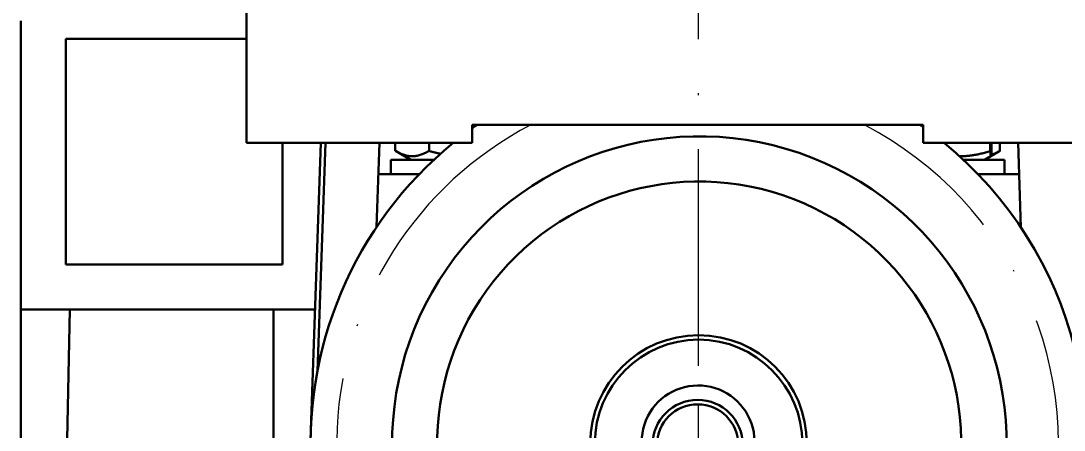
# Model space of a CAD drawing. Header units: millimetres. Extents: x 587 to 10361, y -8386 to 1488.
# Drawn here: x 3582.8 to 3640.6, y 264.1 to 286.8 of the extents above; entities that cross this region are included whole.
import ezdxf

# ---------------------------------------------------------------- set-up
doc = ezdxf.new("R2010")
doc.units = ezdxf.units.MM
doc.linetypes.add('ACAD_ISO10W100', pattern=[18, 12, -3, 0, -3])
for name, color, linetype, lineweight in [('Gruba', 7, 'Continuous', 30), ('Symetria', 210, 'ACAD_ISO10W100', 0), ('Wymiar', 3, 'Continuous', 20)]:
    doc.layers.add(name, color=color, linetype=linetype, lineweight=lineweight)
doc.dimstyles.get("Standard").update_dxf_attribs({"dimtxt": 2, "dimasz": 1, "dimexe": 0.18, "dimexo": 0.0625, "dimgap": 0.09, "dimtad": 1, "dimzin": 0, "dimdsep": 46, "dimtxsty": 'Standard', "dimcen": 1, "dimadec": 0, "dimazin": 0, "dimtfac": 1, "dimtofl": 0, "dimtmove": 0, "dimatfit": 3, "dimfxl": 1, "dimtolj": 1, "dimtzin": 0, "dimarcsym": 0})

# ---------------------------------------------------------------- blocks, each defined once
blk = doc.blocks.new('*D67')
at = {"layer": 'Defpoints', "color": 0, "transparency": 16777216}
for p in [(3657.813608966693, 365.3301252747852), (3630.313608969105, 220.8166252701624), (3692.718880247343, 220.8166252701624)]:
    blk.add_point(p, dxfattribs=at)
at = {"layer": 'Wymiar', "color": 0, "lineweight": -2, "transparency": 16777216}
for p, q in [((3657.876108966693, 365.3301252747852), (3692.898880247343, 365.3301252747852)), ((3692.718880247343, 364.3301252747852), (3692.718880247343, 221.8166252701624)), ((3630.376108969105, 220.8166252701624), (3692.898880247343, 220.8166252701624))]:
    blk.add_line(p, q, dxfattribs=at)
at = {"layer": 'Wymiar', "color": 0, "transparency": 16777216}
for points in [[(3692.552213580676, 364.3301252747852), (3692.885546914009, 364.3301252747852), (3692.718880247343, 365.3301252747852)], [(3692.552213580676, 221.8166252701624), (3692.885546914009, 221.8166252701624), (3692.718880247343, 220.8166252701624)]]:
    blk.add_solid(points, dxfattribs=at)
at = {"layer": 'Wymiar', "color": 0, "transparency": 16777216, "insert": (3690.878880247342, 293.0733752724727), "char_height": 2, "attachment_point": 5, "rotation": 90}
blk.add_mtext('\\A1;{\\H1.75x;289}', dxfattribs=at)
blk = doc.blocks.new('*U74')
at = {"layer": 'Symetria', "color": 0, "transparency": 16777216}
for p, q in [((0, 4.299999999999997), (0, 24.99999999999999)), ((-24.99999999999999, 0), (-4.299999999999997, 0)), ((4.299999999999997, 0), (24.99999999999999, 0)), ((0, -21.50000000000001), (0, -4.299999999999997))]:
    blk.add_line(p, q, dxfattribs=at)
at = {"layer": 'Symetria', "color": 0, "linetype": 'Continuous', "transparency": 16777216}
for p, q in [((0, -2.149999999999999), (0, 2.149999999999999)), ((-2.149999999999999, 0), (2.149999999999999, 0))]:
    blk.add_line(p, q, dxfattribs=at)

msp = doc.modelspace()

# ---------------------------------------------------------------- linework, layer by layer
at = {"layer": 'Gruba'}
for p, q in [((3595.313608992687, 280.0519779937578), (3595.313608992682, 295.0519779937578)), ((3582.813608969563, 270.8166252739587), (3582.81360896956, 286.8166252741361)), ((3585.313608969562, 273.3166252739591), (3585.31360896956, 285.8166252739586)), ((3585.31360896956, 285.8166252739586), (3595.313608992687, 285.8166252739605)), ((3607.813608993109, 280.0519779941243), (3607.813608993108, 281.0519779941243)), ((3607.813608993108, 281.0519779941243), (3632.813608993108, 281.0519779941317)), ((3632.813608993108, 281.0519779941317), (3632.813608993109, 280.0519779941317)), ((3595.313608992687, 280.0519779937578), (3597.813608993109, 280.0519779941214)), ((3597.31360896956, 280.0519779941133), (3597.313608969562, 273.3166252739614)), ((3607.813608993109, 280.0519779941243), (3597.813608993109, 280.0519779941214)), ((3598.876309912444, 264.1546322635518), (3599.433093309926, 280.0519779941218)), ((3599.24313476357, 267.4129633820344), (3599.685799445828, 280.0519779941219)), ((3602.524705635462, 275.3998889754915), (3602.687638868033, 280.0519779941228)), ((3603.560839547879, 280.0519779941228), (3603.560839547879, 279.6089761598675)), ((3605.430801581628, 280.0519779941234), (3605.430801581628, 279.6089761606129)), ((3642.813608993109, 280.0519779941346), (3632.813608993109, 280.0519779941317)), ((3636.531542274472, 280.0519779941331), (3636.531542274472, 279.6089761603189)), ((3636.594753523392, 280.0519779941332), (3636.594753523392, 279.6089761594602)), ((3637.064983589202, 280.0519779941333), (3637.064983589202, 279.6089761597058)), ((3638.06715445398, 280.0519779941337), (3638.224162381399, 275.3738287552956)), ((3604.413608969559, 279.1166252738527), (3603.56510181253, 279.6065111093725)), ((3636.21360896956, 279.1166252738602), (3636.564070105629, 279.3189641051106)), ((3636.564070107697, 279.3189641015281), (3637.009442862813, 279.5761001815843)), ((3603.31360896956, 279.1166252738524), (3605.692566569391, 279.1166252746903)), ((3603.31360896956, 278.3166252738524), (3603.31360896956, 279.1166252738524)), ((3635.038803802929, 279.1166252746856), (3637.313608969559, 279.1166252738606)), ((3637.31360896956, 278.3166252738606), (3637.313608969559, 279.1166252738606)), ((3604.880084852398, 278.3166252739627), (3602.626860446295, 278.3166252739622)), ((3638.12539631845, 278.3166252739692), (3635.851285521045, 278.3166252739687)), ((3597.313608969562, 273.3166252739614), (3585.313608969562, 273.3166252739591)), ((3582.813608969563, 270.816625272546), (3582.813608969565, 254.8166252725467)), ((3582.813608969563, 270.8166252739587), (3599.10963736001, 270.8166252739618)), ((3585.276289843937, 258.3166252725471), (3585.525048698392, 270.8166252725466)), ((3596.813608969562, 270.8166252725488), (3596.813608969564, 258.3166252725493))]:
    msp.add_line(p, q, dxfattribs=at)
for centre, radius in [((3620.365685186925, 263.401995466783), 5.999999999999991), ((3620.36568518695, 263.4019954668017), 5.749999999999994), ((3620.313608980479, 263.3166252806399), 2.500000000000145), ((3620.313608980503, 263.3166252806589), 2.250000000000127)]:
    msp.add_circle(centre, radius, dxfattribs=at)
for centre, radius, start, end in [((3620.365685186805, 263.4019954666892), 21.5, 124.8220592441047, 125.7194954809844), ((3620.365685186805, 263.4019954666892), 21.49999999999998, 54.6216446192335, 55.17794075594463), ((3620.409097769547, 263.3958642441869), 17.02325514855763, 351.6460810729562, 229.8652107449263), ((3620.365685186805, 263.4019954666892), 21.49999999999999, 129.2477226316178, 240.7017792138737), ((3620.365685186805, 263.4019954666892), 21.49999999999999, 337.797932360953, 50.75227736839813), ((3620.39856544191, 263.3948710611518), 14.51834613804411, 350.9129477602052, 224.6725018792415), ((3620.339684888128, 263.4896716531179), 3.125000000002472, 298.3006175576789, 224.5608222659667), ((3620.365685186336, 263.401995466343), 21.50255128608409, 177.9941114129533, 240.7078048104065)]:
    msp.add_arc(centre, radius, start, end, dxfattribs=at)
for points, weights in [([(3603.560839547879, 279.6089761598675), (3604.495820564755, 279.0673094935735), (3605.430801581628, 279.6089761606129)], [1, 1.154700538379253, 1]), ([(3605.430801581628, 279.6089761606129), (3605.75735351537, 279.5147085531113), (3606.060256246044, 279.4520640903213)], [1, 1.023872545452664, 1.04037732822835]), ([(3634.818687008766, 279.319304860377), (3635.613763691944, 279.3059538111423), (3636.531542274472, 279.6089761603189)], [1.077176041704957, 1.081021310300733, 1]), ([(3636.531542274472, 279.6089761603189), (3636.563147898933, 279.0673094932229), (3636.594753523392, 279.6089761594602)], [1, 1.154700538379251, 1]), ([(3636.579120177699, 279.3969354548166), (3636.809553035429, 279.4681191979266), (3637.064983589202, 279.6089761597058)], [1.055348449942391, 1.03609682519479, 1]), ([(3637.064983589202, 279.6089761597058), (3637.037000928158, 279.5920108380292), (3637.009442862813, 279.5761001815844)], [1, 1.00421384589892, 1.008198132192607])]:
    msp.add_rational_spline(points, weights, degree=2, dxfattribs=at)
at = {"layer": 'Symetria'}
for start, end in [(117.5301617567825, 237.1265747844341), (345.738042367448, 62.46983824325128)]:
    msp.add_arc((3620.313608980503, 263.3166252806589), 20, start, end, dxfattribs=at)

# ---------------------------------------------------------------- block references
msp.add_blockref('*U74', (3620.365685186805, 263.4019954666892), dxfattribs=at)

# ---------------------------------------------------------------- dimensions: what is measured, and where the dimension line sits
at = {"layer": 'Wymiar'}
dim = msp.add_linear_dim(base=(3692.718880247343, 220.8166252701624), p1=(3657.813608966691, 365.3301252747851), p2=(3630.313608969103, 220.8166252701623), angle=90, text='{\\H1.75x;289}', dimstyle='Standard', dxfattribs=at)
dim.commit()
dim.dimension.update_dxf_attribs({"geometry": '*D67', "text_midpoint": (3690.878880247342, 293.0733752724727)})

doc.saveas('drawing.dxf')
